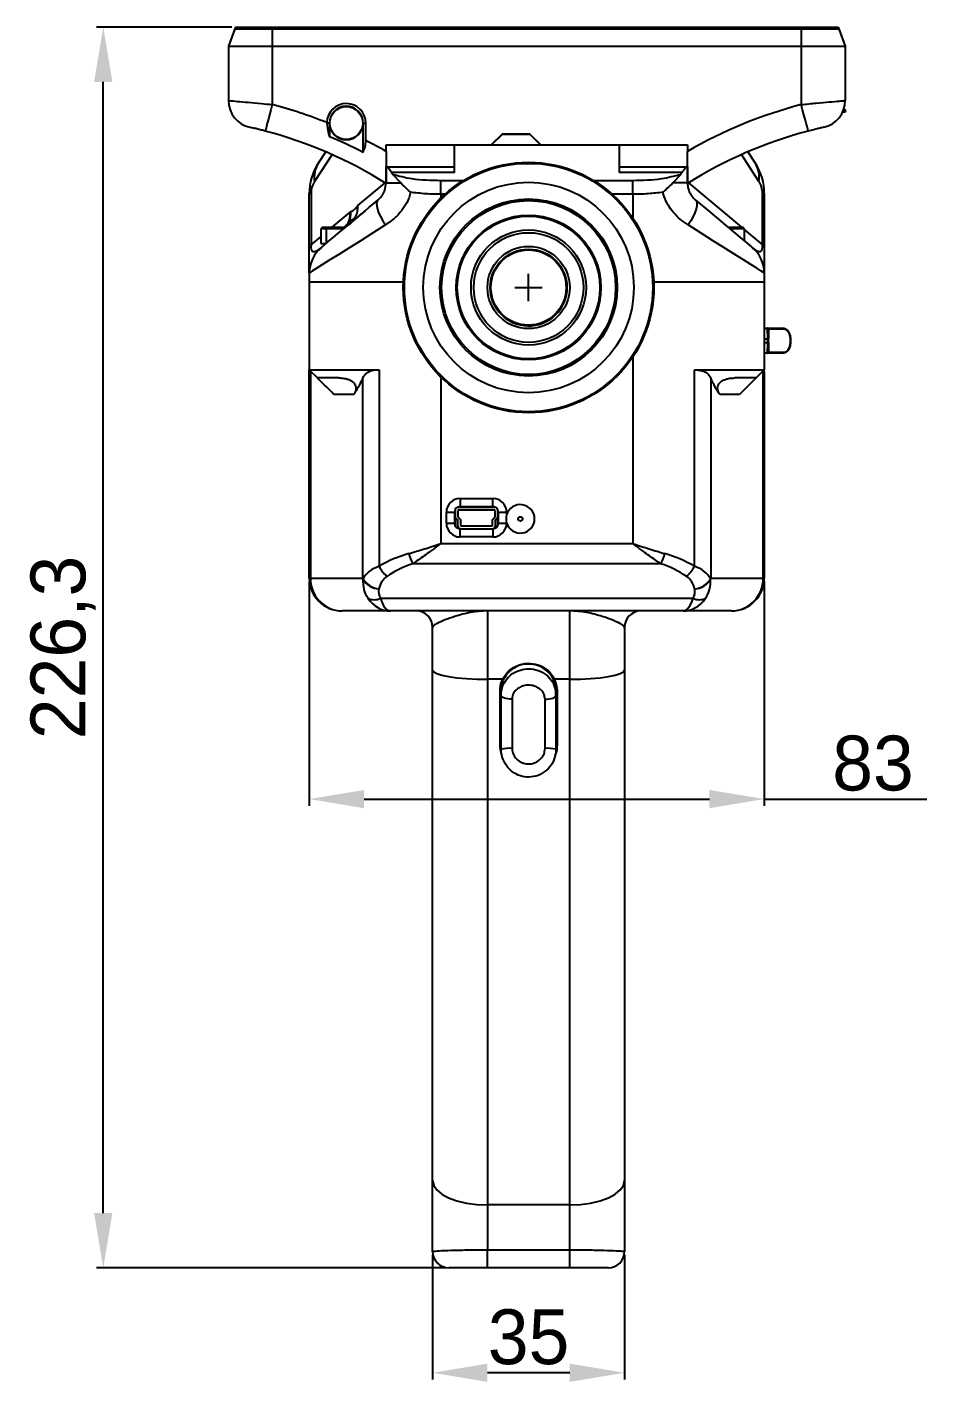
# Model space of a CAD drawing. Header units: millimetres. Extents: x -406 to 1097, y -706 to 717.
# Drawn here: x 932.5 to 1096.6, y 425 to 672.1 of the extents above; entities that cross this region are included whole.
import ezdxf

# ---------------------------------------------------------------- set-up
doc = ezdxf.new("R2010")
doc.units = ezdxf.units.MM
doc.header["$PDSIZE"] = -1
doc.dimstyles.new('ISO-25', dxfattribs={"dimtxt": 10, "dimasz": 10, "dimexe": 1.25, "dimexo": 0.625, "dimgap": 1.5, "dimtad": 1, "dimdec": 1, "dimtxsty": 'Standard', "dimcen": 2.5, "dimclrd": 1, "dimclre": 1, "dimclrt": 1, "dimadec": 0, "dimazin": 0, "dimtfac": 1, "dimtdec": 1, "dimtmove": 0, "dimatfit": 3, "dimfxl": 0, "dimarcsym": 0})

# ---------------------------------------------------------------- blocks, each defined once
blk = doc.blocks.new('*D5')
at = {"color": 1, "lineweight": -2, "transparency": 16777216}
for p, q in [((1006.44, 448.12), (1006.44, 425.37)), ((1041.44, 448.12), (1041.44, 425.37)), ((1031.44, 426.62), (1016.44, 426.62))]:
    blk.add_line(p, q, dxfattribs=at)
at = {"color": 1, "transparency": 16777216}
for points in [[(1016.44, 428.29), (1016.44, 424.96), (1006.44, 426.62)], [(1031.44, 428.29), (1031.44, 424.96), (1041.44, 426.62)]]:
    blk.add_solid(points, dxfattribs=at)
at = {"layer": 'Defpoints', "color": 0, "transparency": 16777216}
for p in [(1006.44, 448.75), (1041.44, 448.75), (1006.44, 426.62)]:
    blk.add_point(p, dxfattribs=at)
at = {"color": 1, "transparency": 16777216, "insert": (1023.94, 433.12), "char_height": 10, "attachment_point": 5}
blk.add_mtext('35', dxfattribs=at)
blk = doc.blocks.new('*D6')
at = {"color": 1, "lineweight": -2, "transparency": 16777216}
for p, q in [((983.94, 570.96), (983.94, 530.02)), ((1066.94, 570.96), (1066.94, 530.02)), ((993.94, 531.27), (1056.94, 531.27)), ((1066.94, 531.27), (1096.6, 531.27))]:
    blk.add_line(p, q, dxfattribs=at)
at = {"color": 1, "transparency": 16777216}
for points in [[(993.94, 532.93), (993.94, 529.6), (983.94, 531.27)], [(1056.94, 532.93), (1056.94, 529.6), (1066.94, 531.27)]]:
    blk.add_solid(points, dxfattribs=at)
at = {"layer": 'Defpoints', "color": 0, "transparency": 16777216}
for p in [(983.94, 571.58), (1066.94, 571.58), (983.94, 531.27)]:
    blk.add_point(p, dxfattribs=at)
at = {"color": 1, "transparency": 16777216, "insert": (1086.77, 537.77), "char_height": 10, "attachment_point": 5}
blk.add_mtext('83', dxfattribs=at)
blk = doc.blocks.new('*D7')
at = {"color": 1, "lineweight": -2, "transparency": 16777216}
for p, q in [((969.83, 672.08), (945.11, 672.08)), ((946.36, 455.75), (946.36, 662.08)), ((1008.81, 445.75), (945.11, 445.75))]:
    blk.add_line(p, q, dxfattribs=at)
at = {"color": 1, "transparency": 16777216}
for points in [[(944.69, 662.08), (948.02, 662.08), (946.36, 672.08)], [(944.69, 455.75), (948.02, 455.75), (946.36, 445.75)]]:
    blk.add_solid(points, dxfattribs=at)
at = {"layer": 'Defpoints', "color": 0, "transparency": 16777216}
for p in [(946.36, 672.08), (970.46, 672.08), (1009.44, 445.75)]:
    blk.add_point(p, dxfattribs=at)
at = {"color": 1, "transparency": 16777216, "insert": (939.02, 558.92), "char_height": 10, "attachment_point": 5, "rotation": 90}
blk.add_mtext('226,3', dxfattribs=at)

msp = doc.modelspace()

# ---------------------------------------------------------------- linework, layer by layer
for p, q in [((970.46, 672.08), (969.19, 668.58)), ((970.35, 671.78), (969.19, 668.58)), ((970.35, 671.78), (977.19, 671.78)), ((970.46, 672.08), (977.19, 672.08)), ((977.19, 672.08), (977.19, 668.58)), ((977.19, 672.08), (1073.69, 672.08)), ((977.19, 671.78), (977.19, 668.58)), ((977.19, 671.78), (1073.69, 671.78)), ((1073.69, 672.08), (1073.69, 668.58)), ((1073.69, 672.08), (1080.41, 672.08)), ((1073.69, 671.78), (1073.69, 668.58)), ((1073.69, 671.78), (1080.52, 671.78)), ((1080.41, 672.08), (1081.69, 668.58)), ((1080.52, 671.78), (1081.69, 668.58)), ((969.19, 668.58), (977.19, 668.58)), ((969.19, 668.58), (969.19, 665.68)), ((977.19, 668.58), (977.19, 657.95)), ((977.19, 668.58), (1073.69, 668.58)), ((1073.69, 668.58), (1073.69, 657.95)), ((1073.69, 668.58), (1081.69, 668.58)), ((1081.69, 668.58), (1081.69, 665.68)), ((969.19, 665.68), (969.19, 658.68)), ((1081.69, 665.68), (1081.69, 658.68)), ((989.99, 657.55), (989.56, 657.42)), ((991.71, 657.45), (991.66, 657.42)), ((1081.67, 658.28), (1081.69, 658.28)), ((988.34, 656.45), (988.29, 656.47)), ((1081.69, 656.58), (1081.22, 656.58)), ((1081.42, 657.08), (1081.69, 657.08)), ((1081.69, 657.08), (1081.69, 656.58)), ((987.14, 654.66), (987.14, 654.58)), ((987.64, 654.58), (987.14, 654.58)), ((987.64, 654.58), (987.64, 652.09)), ((993.74, 649.23), (993.74, 654.58)), ((993.74, 654.58), (994.24, 654.58)), ((994.24, 651.42), (994.24, 654.58)), ((1019.14, 652.58), (1017.14, 650.58)), ((1017.19, 650.58), (1019.19, 652.58)), ((1024.14, 652.58), (1019.14, 652.58)), ((1019.19, 652.58), (1024.19, 652.58)), ((1026.14, 650.58), (1024.14, 652.58)), ((1024.19, 652.58), (1026.19, 650.58)), ((997.94, 650.58), (1010.44, 650.58)), ((997.94, 649.41), (997.94, 650.58)), ((1010.44, 650.58), (1017.19, 650.58)), ((1010.44, 650.58), (1017.14, 650.58)), ((1010.44, 645.56), (1010.44, 650.58)), ((1017.14, 650.58), (1026.14, 650.58)), ((1026.1, 650.61), (1026.15, 650.61)), ((1026.14, 650.58), (1040.44, 650.58)), ((1026.19, 650.58), (1040.44, 650.58)), ((1040.44, 650.58), (1052.94, 650.58)), ((1040.44, 650.58), (1040.44, 645.56)), ((1052.94, 650.58), (1052.94, 649.41)), ((988.09, 648.83), (984.91, 643.93)), ((985.55, 647.2), (986.93, 649.33)), ((1065.96, 643.93), (1062.78, 648.83)), ((1063.94, 649.33), (1065.32, 647.2)), ((997.94, 643.65), (997.94, 646.58)), ((997.94, 646.58), (998.04, 646.58)), ((998.04, 646.58), (1010.44, 646.58)), ((1010.44, 645.56), (998.95, 645.56)), ((1000.61, 643.65), (999.19, 645.22)), ((1040.44, 646.58), (1052.84, 646.58)), ((1051.92, 645.56), (1040.44, 645.56)), ((1051.69, 645.22), (1050.26, 643.65)), ((1051.69, 645.22), (1051.92, 645.56)), ((1052.84, 646.58), (1052.94, 646.58)), ((1052.94, 646.58), (1052.94, 643.65)), ((992.8, 639.52), (997.77, 643.69)), ((997.94, 643.65), (1000.61, 643.65)), ((1007.94, 641.58), (1007.94, 644.13)), ((1007.94, 644.13), (1012.1, 644.13)), ((1035.77, 644.13), (1042.94, 644.13)), ((1042.94, 641.58), (1042.94, 644.13)), ((1052.94, 643.65), (1050.26, 643.65)), ((1053.11, 643.69), (1062.77, 635.58)), ((984.26, 641.75), (983.94, 641.75)), ((983.94, 632.36), (983.94, 641.75)), ((984.26, 641.75), (984.26, 632.36)), ((1007.94, 641.58), (1007.94, 640.9)), ((1008.67, 641.58), (1007.94, 641.58)), ((1042.94, 641.58), (1039.2, 641.58)), ((1042.94, 641.58), (1042.94, 637.28)), ((1066.61, 632.36), (1066.61, 641.75)), ((1066.61, 641.75), (1066.94, 641.75)), ((1066.94, 641.75), (1066.94, 632.36)), ((988.11, 635.58), (991.37, 638.32)), ((991.37, 638.32), (991.54, 638.44)), ((986.34, 635.58), (986.04, 635.28)), ((986.04, 635.28), (986.04, 632.58)), ((987.04, 635.28), (986.04, 635.28)), ((986.34, 635.58), (987.34, 635.58)), ((987.34, 635.58), (987.04, 635.28)), ((987.04, 635.28), (987.04, 632.64)), ((990.19, 635.28), (987.04, 635.28)), ((987.34, 635.58), (990.59, 635.58)), ((990.33, 635.58), (991.01, 636.33)), ((991.01, 636.33), (991.16, 636.49)), ((1060.32, 635.58), (1063.04, 635.58)), ((1063.34, 635.28), (1060.68, 635.28)), ((1063.34, 635.28), (1063.04, 635.58)), ((1063.34, 633.06), (1063.34, 635.28)), ((984.26, 632.36), (986.04, 633.84)), ((1063.34, 635.1), (1066.61, 632.36)), ((984.26, 632.36), (983.94, 632.36)), ((983.94, 627.24), (983.94, 632.36)), ((986.04, 632.58), (986.97, 632.58)), ((1023.02, 631.52), (1023.02, 631.52)), ((1066.61, 632.36), (1066.94, 632.36)), ((1066.94, 632.36), (1066.94, 627.24)), ((983.94, 627.24), (983.94, 625.58)), ((1001.11, 625.58), (983.94, 625.58)), ((983.94, 625.58), (983.94, 609.58)), ((1066.94, 625.58), (1046.76, 625.58)), ((1066.94, 627.24), (1066.94, 625.58)), ((1066.94, 625.58), (1066.94, 609.58)), ((1024.85, 617.64), (1024.85, 617.64)), ((1066.94, 617.18), (1067.54, 617.18)), ((1067.54, 617.18), (1070.37, 617.18)), ((1070.53, 616.98), (1067.74, 616.98)), ((1067.58, 615.18), (1066.94, 615.18)), ((1066.94, 614.58), (1067.58, 614.58)), ((1067.58, 614.58), (1067.58, 615.18)), ((1067.73, 615.18), (1067.58, 615.18)), ((1067.73, 614.58), (1067.58, 614.58)), ((1067.72, 614.44), (1067.72, 614.58)), ((1067.73, 614.58), (1067.73, 615.18)), ((1071.71, 614.58), (1071.71, 615.18)), ((1071.76, 615.18), (1071.71, 615.18)), ((1071.76, 614.58), (1071.71, 614.58)), ((1071.76, 614.58), (1071.76, 615.18)), ((1042.94, 611.89), (1042.94, 577.89)), ((1067.54, 612.58), (1066.94, 612.58)), ((1070.37, 612.58), (1067.54, 612.58)), ((1067.74, 612.78), (1070.53, 612.78)), ((983.94, 609.58), (996.69, 609.58)), ((983.94, 609.58), (985.44, 608.08)), ((983.94, 571.58), (983.94, 609.58)), ((984.14, 609.38), (984.14, 571.58)), ((989.3, 608.08), (985.44, 608.08)), ((993.7, 571.58), (993.7, 608.1)), ((996.69, 609.58), (996.69, 573.72)), ((1007.94, 608.27), (1007.94, 577.89)), ((1054.18, 609.58), (1066.94, 609.58)), ((1054.18, 573.72), (1054.18, 609.58)), ((1057.17, 608.1), (1057.17, 571.58)), ((1065.44, 608.08), (1061.57, 608.08)), ((1065.44, 608.08), (1066.94, 609.58)), ((1066.73, 571.58), (1066.73, 609.38)), ((1066.77, 609.42), (1066.92, 609.28)), ((1066.92, 609.28), (1066.94, 609.28)), ((1066.94, 609.28), (1066.94, 609.58)), ((1066.94, 609.28), (1066.94, 571.58)), ((992.06, 605.08), (988.44, 605.08)), ((1062.44, 605.08), (1058.81, 605.08)), ((1011.44, 586.08), (1011.44, 584.58)), ((1011.44, 586.08), (1017.44, 586.08)), ((1017.44, 584.58), (1017.44, 586.08)), ((1008.94, 581.58), (1008.94, 583.58)), ((1008.94, 583.58), (1010.44, 583.58)), ((1010.44, 583.58), (1010.44, 581.58)), ((1010.52, 583.98), (1010.54, 583.98)), ((1010.54, 583.98), (1010.54, 582.78)), ((1017.84, 584.48), (1011.04, 584.48)), ((1011.04, 583.88), (1011.04, 582.76)), ((1017.74, 583.98), (1011.14, 583.98)), ((1017.44, 584.58), (1011.44, 584.58)), ((1015.74, 584.58), (1015.74, 584.48)), ((1017.84, 582.76), (1017.84, 583.88)), ((1018.34, 582.78), (1018.34, 583.98)), ((1018.35, 583.98), (1018.34, 583.98)), ((1018.44, 581.58), (1018.44, 583.58)), ((1018.44, 583.58), (1019.94, 583.58)), ((1019.94, 583.58), (1019.94, 583.1)), ((1008.94, 581.58), (1010.44, 581.58)), ((1010.44, 582.38), (1010.54, 582.38)), ((1010.54, 582.78), (1010.54, 581.15)), ((1011.04, 581.08), (1011.04, 582.28)), ((1011.07, 582.69), (1011.51, 582.25)), ((1011.54, 582.18), (1011.54, 581.18)), ((1011.64, 581.08), (1017.24, 581.08)), ((1017.34, 581.18), (1017.34, 582.18)), ((1017.37, 582.25), (1017.81, 582.69)), ((1017.84, 582.28), (1017.84, 581.08)), ((1018.34, 581.15), (1018.34, 582.78)), ((1018.44, 582.38), (1018.34, 582.38)), ((1018.44, 581.58), (1019.94, 581.58)), ((1019.94, 581.67), (1019.94, 581.58)), ((1011.44, 579.08), (1011.44, 580.58)), ((1011.44, 580.58), (1011.54, 580.58)), ((1017.44, 579.08), (1011.44, 579.08)), ((1011.54, 580.58), (1017.34, 580.58)), ((1017.34, 580.58), (1017.44, 580.58)), ((1017.44, 580.58), (1017.44, 579.08)), ((1007.94, 577.89), (1042.94, 577.89)), ((1048.06, 574.19), (1002.81, 574.19)), ((984.14, 571.58), (983.94, 571.58)), ((984.14, 571.58), (993.7, 571.58)), ((1057.17, 571.58), (1066.73, 571.58)), ((1066.94, 571.58), (1066.73, 571.58)), ((996.93, 567.89), (1053.94, 567.89)), ((998.74, 565.58), (989.94, 565.58)), ((1016.44, 565.58), (998.74, 565.58)), ((1031.44, 565.58), (1016.44, 565.58)), ((1016.44, 565.58), (1016.44, 553.11)), ((1052.13, 565.58), (1031.44, 565.58)), ((1031.44, 553.11), (1031.44, 565.58)), ((1060.94, 565.58), (1052.13, 565.58)), ((1006.44, 554.8), (1006.44, 562.58)), ((1041.44, 562.58), (1041.44, 554.8)), ((1006.44, 461.67), (1006.44, 554.8)), ((1023.94, 556.02), (1023.94, 555.89)), ((1041.44, 554.8), (1041.44, 461.67)), ((1019.21, 553.11), (1016.44, 553.11)), ((1016.44, 553.11), (1016.44, 457.24)), ((1031.44, 553.11), (1028.66, 553.11)), ((1031.44, 457.24), (1031.44, 553.11)), ((1018.74, 541.15), (1018.74, 550.98)), ((1018.94, 550.24), (1018.94, 551.02)), ((1018.94, 540.36), (1018.94, 550.24)), ((1020.94, 549.48), (1020.94, 540.5)), ((1026.94, 540.5), (1026.94, 549.48)), ((1028.94, 550.24), (1028.94, 551.02)), ((1028.94, 550.24), (1028.94, 540.36)), ((1029.14, 550.98), (1029.14, 541.15)), ((1006.44, 448.75), (1006.44, 461.67)), ((1041.44, 461.67), (1041.44, 448.75)), ((1031.44, 457.24), (1016.44, 457.24)), ((1016.44, 457.24), (1016.44, 449.06)), ((1031.44, 449.06), (1031.44, 457.24)), ((1016.44, 449.06), (1031.44, 449.06)), ((1016.44, 445.75), (1016.44, 449.06)), ((1031.44, 445.75), (1031.44, 449.06)), ((1031.44, 445.75), (1016.44, 445.75))]:
    msp.add_line(p, q)
at = {"color": 1}
for p, q in [((1023.94, 622.08), (1023.94, 627.08)), ((1021.44, 624.58), (1026.44, 624.58))]:
    msp.add_line(p, q, dxfattribs=at)
at = {"flags": 128}
for points in [[(977.19, 657.95), (976.94, 657.01), (976.7, 656.1), (976.48, 655.26), (976.28, 654.53), (976.13, 653.93), (976.01, 653.48), (975.94, 653.21), (975.91, 653.11)], [(1074.96, 653.11), (1074.94, 653.21), (1074.86, 653.48), (1074.75, 653.93), (1074.59, 654.53), (1074.39, 655.26), (1074.17, 656.1), (1073.93, 657.01), (1073.69, 657.95)], [(994.12, 638.58), (994.89, 639.23), (995.69, 639.9), (996.51, 640.58)], [(996.51, 640.58), (996.31, 640.31), (996.22, 639.93), (996.24, 639.45), (996.36, 638.87), (996.59, 638.22), (996.92, 637.51), (997.34, 636.76), (997.84, 635.99)], [(1054.36, 640.58), (1054.56, 640.31), (1054.65, 639.93), (1054.64, 639.45), (1054.51, 638.87), (1054.28, 638.22), (1053.95, 637.51), (1053.53, 636.76), (1053.03, 635.99)], [(1054.36, 640.58), (1056.36, 638.91), (1058.21, 637.36), (1059.87, 635.97), (1061.32, 634.75), (1062.54, 633.72), (1063.52, 632.9), (1064.22, 632.31), (1064.65, 631.95), (1064.79, 631.83)], [(994.12, 638.58), (993.78, 638.29), (993.24, 637.84), (992.73, 637.41), (992.26, 637.02), (991.84, 636.67), (991.49, 636.37), (991.22, 636.14), (991.03, 635.99), (990.94, 635.92), (990.94, 635.91)], [(997.84, 635.99), (995.44, 634.47), (993.19, 633.06), (991.14, 631.77), (989.3, 630.61), (987.71, 629.61), (986.37, 628.77), (985.32, 628.11), (984.55, 627.63), (984.09, 627.33), (983.94, 627.24)], [(986.08, 631.83), (986.22, 631.95), (986.64, 632.31), (987.34, 632.89), (988.3, 633.7), (989.51, 634.71), (990.95, 635.92)], [(1066.94, 627.24), (1066.78, 627.33), (1066.32, 627.63), (1065.55, 628.11), (1064.5, 628.77), (1063.16, 629.61), (1061.57, 630.61), (1059.73, 631.77), (1057.68, 633.06), (1055.44, 634.47), (1053.03, 635.99)], [(988.44, 605.08), (987.97, 605.55), (987.51, 606.01), (987.07, 606.44), (986.67, 606.85), (986.31, 607.2), (986.01, 607.51), (985.76, 607.76), (985.58, 607.94), (985.47, 608.05), (985.44, 608.08)], [(1065.44, 608.08), (1065.4, 608.05), (1065.29, 607.94), (1065.11, 607.76), (1064.86, 607.51), (1064.56, 607.2), (1064.2, 606.85), (1063.8, 606.44), (1063.36, 606.01), (1062.91, 605.55), (1062.44, 605.08)], [(1006.44, 554.8), (1006.63, 554.47), (1007.2, 554.16), (1008.12, 553.86), (1009.36, 553.61), (1010.88, 553.4), (1012.61, 553.24), (1014.48, 553.15), (1016.44, 553.11)], [(1031.44, 553.11), (1033.39, 553.15), (1035.26, 553.24), (1036.99, 553.4), (1038.51, 553.61), (1039.75, 553.86), (1040.67, 554.16), (1041.24, 554.47), (1041.44, 554.8)], [(1020.94, 549.48), (1020.55, 549.5), (1020.17, 549.54), (1019.82, 549.61), (1019.52, 549.7), (1019.27, 549.82), (1019.09, 549.95), (1018.97, 550.09), (1018.94, 550.24)], [(1026.94, 549.48), (1027.33, 549.5), (1027.7, 549.54), (1028.05, 549.61), (1028.35, 549.7), (1028.6, 549.82), (1028.78, 549.95), (1028.9, 550.09), (1028.94, 550.24)], [(1006.44, 461.67), (1006.63, 460.81), (1007.2, 459.97), (1008.12, 459.21), (1009.36, 458.54), (1010.88, 457.99), (1012.61, 457.58), (1014.48, 457.33), (1016.44, 457.24)], [(1031.44, 457.24), (1033.39, 457.33), (1035.26, 457.58), (1036.99, 457.99), (1038.51, 458.54), (1039.75, 459.21), (1040.67, 459.97), (1041.24, 460.81), (1041.44, 461.67)]]:
    msp.add_lwpolyline(points, dxfattribs=at)
for centre, radius in [((990.69, 654.58), 3), ((1023.94, 624.58), 22.85), ((1023.94, 624.58), 22.65), ((1023.94, 624.58), 19.2), ((1023.94, 624.58), 16.16), ((1023.94, 624.58), 15.86), ((1023.94, 624.58), 13.2), ((1023.94, 624.58), 13), ((1023.94, 624.58), 10.5), ((1023.94, 624.58), 10), ((1023.94, 624.58), 7.5), ((1023.94, 624.58), 7), ((1023.94, 624.58), 6.86), ((1022.44, 582.38), 0.4)]:
    msp.add_circle(centre, radius)
for centre, radius, start, end in [((974.19, 658.68), 5, 180, 257.3057), ((955.51, 575.76), 85, 68.1542, 75.2239), ((990.69, 654.58), 3.55, 0, 178.804), ((990.69, 654.58), 3.05, 0, 180), ((1095.36, 575.76), 85, 104.7761, 119.9444), ((1076.69, 658.68), 5, 282.6943, 0), ((955.51, 575.76), 80, 57.9704, 75.2239), ((990.69, 654.58), 3.05, 180, 0), ((1095.36, 575.76), 80, 104.7761, 122.0296), ((955.51, 575.76), 82.82, 62.5107, 67.1742), ((955.51, 575.76), 85, 60.0556, 62.8945), ((993.94, 641.75), 10, 147, 180), ((989.43, 644.74), 4.59, 147.6545, 190.1467), ((1061.44, 644.74), 4.59, 349.8532, 32.3456), ((1056.94, 641.75), 10, 0, 33), ((988.26, 641.75), 4, 147, 180), ((1062.61, 641.75), 4, 0, 33), ((987.69, 637.97), 3.7, 333.762, 5.4645), ((987.65, 638.19), 3.9, 334.1278, 3.7506), ((989.13, 639.17), 3.69, 332.1609, 5.502), ((992.26, 635.92), 1.32, 161.875, 180.4088), ((992.68, 636.03), 1.59, 163.1861, 178.0411), ((994.58, 635.94), 2.66, 145.46, 158.0746), ((989.94, 627.24), 6, 130, 180), ((1060.94, 627.24), 6, 0, 50), ((1023.94, 624.58), 7, 180.9534, 268.9002), ((1023.94, 624.58), 7, 268.9002, 0), ((1067.54, 616.98), 0.2, 359.9216, 89.9233), ((1070.35, 617), 0.183, 354.3037, 82.8508), ((1067.54, 612.78), 0.2, 270.0768, 0.0782), ((1070.35, 612.76), 0.183, 277.1493, 5.6961), ((1011.44, 583.58), 2.5, 90, 180), ((1017.44, 583.58), 2.5, 0, 90), ((1011.44, 583.58), 1, 153.9583, 180), ((1011.04, 583.98), 0.5, 90, 180), ((1011.44, 583.58), 1, 90, 116.0417), ((1011.14, 583.88), 0.1, 90, 180), ((1017.44, 583.58), 1, 63.9583, 90), ((1017.74, 583.88), 0.1, 0, 90), ((1017.84, 583.98), 0.5, 0, 90), ((1017.44, 583.58), 1, 0, 26.0417), ((1022.44, 582.38), 2.6, 0, 164.0576), ((1022.44, 582.38), 2.6, 195.9424, 164.0576), ((1011.44, 581.58), 2.5, 180, 270), ((1011.44, 581.58), 1, 180, 270), ((1011.04, 582.78), 0.5, 180, 270), ((1011.14, 582.76), 0.1, 180, 225), ((1011.54, 581.08), 0.5, 180, 270), ((1011.44, 582.18), 0.1, 0, 45), ((1011.64, 581.18), 0.1, 180, 270), ((1017.24, 581.18), 0.1, 270, 0), ((1017.44, 582.18), 0.1, 135, 180), ((1017.34, 581.08), 0.5, 270, 0), ((1017.44, 581.58), 2.5, 270, 0), ((1017.44, 581.58), 1, 270, 0), ((1017.74, 582.76), 0.1, 315, 0), ((1017.84, 582.78), 0.5, 270, 0), ((1022.44, 582.38), 2.6, 164.0576, 195.9424), ((1022.44, 582.38), 2.6, 195.9424, 0), ((1012.75, 579.21), 11.14, 196.5209, 206.7561), ((1038.12, 579.21), 11.14, 333.2438, 343.4793), ((1002.89, 576.99), 7.01, 207.757, 226.8082), ((1047.98, 576.99), 7.01, 313.1919, 332.2429), ((989.94, 571.58), 6, 180, 270), ((990.04, 571.48), 5.9, 179.0243, 268.9898), ((995.43, 570.97), 1.73, 163.4881, 167.4905), ((996.7, 573.02), 3.4, 209.4532, 268.8346), ((996.9, 573.18), 3.57, 208.7051, 265.6826), ((1053.97, 573.18), 3.57, 274.3174, 331.2949), ((1054.17, 573.02), 3.4, 271.1654, 330.5467), ((1055.44, 570.97), 1.73, 12.511, 16.5104), ((1060.83, 571.48), 5.9, 271.0102, 0.9758), ((1060.94, 571.58), 6, 270, 0), ((995.79, 570.24), 2.61, 244.0882, 295.9118), ((1055.09, 570.24), 2.61, 244.0881, 295.9119), ((1003.44, 562.58), 3, 0, 90), ((1044.44, 562.58), 3, 90, 180), ((1019.37, 553.34), 0.277, 235.1976, 274.95), ((1028.51, 553.34), 0.277, 265.05, 304.8024), ((1029.09, 551.29), 0.316, 241.3213, 278.8329), ((1018.78, 541.43), 0.281, 260.1713, 302.7821), ((1020.44, 533.47), 7.06, 85.9584, 102.2931), ((1027.43, 533.47), 7.06, 77.7069, 94.0416), ((1029.09, 541.43), 0.281, 237.2179, 279.8287), ((1009.44, 448.75), 3, 180, 270), ((1038.44, 448.75), 3, 270, 0)]:
    msp.add_arc(centre, radius, start, end)
for centre, major_axis, ratio, start_param, end_param in [((989.94, 640.29), (5.41, 9.1), 0.195305, 2.733841, 3.651391), ((1060.94, 640.29), (-5.41, 9.1), 0.195305, 2.631794, 3.549344), ((1007.94, 549.98), (0, 26.88), 0.892898, 0.246732, 0.487833), ((1042.94, 549.98), (0, 26.88), 0.892898, 5.795352, 6.036454), ((999.5, 570.33), (6, 0), 0.639971, 2.05863, 2.840772), ((1007.94, 548.13), (0, 26.88), 0.781286, 0.246732, 0.487833), ((1042.94, 548.13), (0, 26.88), 0.781286, 5.795352, 6.036454), ((1051.37, 570.33), (6, 0), 0.639971, 0.300821, 1.082963), ((999.76, 571.58), (4.6, 4.34), 0.900689, 2.37195, 2.996154), ((999.5, 571.58), (5.98, -1), 0.472705, 3.482496, 3.521518), ((999.5, 571.58), (-4.02, 4.87), 0.872794, 0.946995, 0.986016), ((999.5, 568.48), (0, 3.84), 0.781286, 0.487833, 1.269976), ((1051.37, 568.48), (0, 3.84), 0.781286, 5.01321, 5.795352), ((1051.11, 571.58), (4.6, -4.34), 0.900689, 0.145439, 0.769642), ((1051.37, 571.58), (5.98, 1), 0.472705, 5.90326, 5.942282), ((1051.37, 571.58), (4.02, 4.87), 0.872794, 5.29717, 5.336191), ((999.76, 569.73), (2.7, 2.05), 0.811987, 2.427437, 3.05164), ((1051.11, 569.73), (2.7, -2.05), 0.811987, 0.089952, 0.714156), ((998.74, 571.58), (0, 6), 0.866626, 2.234021, 3.141593), ((998.74, 571.58), (0, 6), 0.383663, 2.234021, 3.141593), ((1052.13, 571.58), (0, 6), 0.383663, 3.141593, 4.049164), ((1052.13, 571.58), (0, 6), 0.866626, 3.141593, 4.049164)]:
    msp.add_ellipse(centre, major_axis=major_axis, ratio=ratio, start_param=start_param, end_param=end_param)
for points, knots in [([(969.19, 658.68), (969.27, 658.68), (969.44, 658.66), (970.76, 658.55), (972.71, 658.37), (974.97, 658.17), (976.52, 658.01), (977.19, 657.95)], [0, 0, 0, 0, 0.210022, 0.419028, 0.628425, 0.840913, 1, 1, 1, 1]), ([(1073.69, 657.95), (1074.61, 658.04), (1076.45, 658.22), (1078.9, 658.44), (1080.7, 658.6), (1081.57, 658.67), (1081.66, 658.68), (1081.69, 658.68)], [0, 0, 0, 0, 0.2199875, 0.4418287, 0.6613761, 0.8762521, 1, 1, 1, 1]), ([(975.91, 653.11), (975.68, 653.18), (975.13, 653.32), (974.33, 653.52), (973.64, 653.68), (973.18, 653.78), (973.12, 653.8), (973.09, 653.8)], [0, 0, 0, 0, 0.156726, 0.366723, 0.575637, 0.786512, 1, 1, 1, 1]), ([(987.14, 654.58), (987.2, 653.96), (987.28, 653.09), (987.56, 652.32), (987.64, 652.09)], [0, 0, 0, 0, 0.71586, 1, 1, 1, 1]), ([(1077.78, 653.8), (1077.77, 653.8), (1077.75, 653.8), (1077.44, 653.73), (1076.8, 653.58), (1075.94, 653.37), (1075.29, 653.2), (1074.96, 653.11)], [0, 0, 0, 0, 0.125878, 0.343493, 0.563457, 0.783242, 1, 1, 1, 1]), ([(993.74, 649.23), (993.89, 649.58), (994.19, 650.26), (994.22, 651.05), (994.24, 651.42)], [0, 0, 0, 0, 0.524096, 1, 1, 1, 1]), ([(997.94, 649.41), (997.94, 648.56), (997.94, 646.96), (997.94, 645.11), (997.94, 643.98), (997.94, 643.6), (997.94, 643.59), (997.94, 643.58)], [0, 0, 0, 0, 0.30092, 0.562667, 0.758132, 0.954445, 1, 1, 1, 1]), ([(1052.94, 643.58), (1052.94, 643.63), (1052.94, 643.74), (1052.94, 644.54), (1052.94, 645.74), (1052.94, 647.41), (1052.94, 648.71), (1052.94, 649.41)], [0, 0, 0, 0, 0.176515, 0.352604, 0.53949, 0.753597, 1, 1, 1, 1]), ([(998.95, 645.56), (998.79, 645.81), (998.47, 646.29), (998.16, 646.56), (998.06, 646.58), (998.04, 646.58)], [0, 0, 0, 0, 0.431855, 0.86537, 1, 1, 1, 1]), ([(998.95, 645.56), (999.02, 645.45), (999.1, 645.33), (999.18, 645.22), (999.19, 645.22)], [0, 0, 0, 0, 0.9511, 1, 1, 1, 1]), ([(999.19, 645.22), (1000.32, 644.93), (1003.13, 644.22), (1006.14, 644.16), (1007.94, 644.13)], [0, 0, 0, 0, 0.405801, 1, 1, 1, 1]), ([(1042.94, 644.13), (1044.73, 644.16), (1047.74, 644.22), (1050.55, 644.93), (1051.69, 645.22)], [0, 0, 0, 0, 0.594199, 1, 1, 1, 1]), ([(1052.84, 646.58), (1052.76, 646.55), (1052.6, 646.48), (1052.24, 646.07), (1052.01, 645.71), (1051.92, 645.56)], [0, 0, 0, 0, 0.374622, 0.74774, 1, 1, 1, 1]), ([(996.51, 640.58), (996.72, 640.78), (997.15, 641.19), (997.55, 641.88), (997.85, 642.69), (997.9, 643.21), (997.94, 643.65)], [0, 0, 0, 0, 0.2911, 0.591631, 0.654415, 1, 1, 1, 1]), ([(1002.41, 641.96), (1002.41, 641.96), (1002.36, 642.01), (1001.72, 642.58), (1001.15, 643.13), (1000.61, 643.65)], [0, 0, 0, 0, 0.006851, 0.077869, 1, 1, 1, 1]), ([(1050.26, 643.65), (1049.73, 643.13), (1049.15, 642.58), (1048.51, 642.01), (1048.46, 641.96), (1048.46, 641.96)], [0, 0, 0, 0, 0.922131, 0.993149, 1, 1, 1, 1]), ([(1052.94, 643.65), (1052.96, 643.31), (1053.02, 642.54), (1053.51, 641.48), (1054.04, 640.87), (1054.32, 640.62), (1054.36, 640.58)], [0, 0, 0, 0, 0.2665847, 0.6124892, 0.9335255, 1, 1, 1, 1]), ([(1002.41, 641.96), (1002.33, 641.64), (1002.19, 641.13), (1001.76, 640.09), (1001.06, 638.9), (999.72, 637.32), (998.55, 636.49), (997.84, 635.99)], [0, 0, 0, 0, 0.125345, 0.202428, 0.426598, 0.651103, 1, 1, 1, 1]), ([(1007.94, 641.58), (1007.01, 641.6), (1005.14, 641.62), (1003.33, 641.85), (1002.41, 641.96)], [0, 0, 0, 0, 0.495436, 1, 1, 1, 1]), ([(1048.46, 641.96), (1047.56, 641.85), (1045.75, 641.62), (1043.88, 641.6), (1042.94, 641.58)], [0, 0, 0, 0, 0.495312, 1, 1, 1, 1]), ([(1053.03, 635.99), (1052.56, 636.31), (1051.6, 636.96), (1050.36, 638.2), (1049.35, 639.6), (1048.75, 640.87), (1048.53, 641.69), (1048.46, 641.96)], [0, 0, 0, 0, 0.231018, 0.468452, 0.677808, 0.895035, 1, 1, 1, 1]), ([(990.95, 635.92), (991.01, 635.96), (991.13, 636.04), (991.63, 636.42), (992.42, 637.08), (993.29, 637.87), (993.91, 638.4), (994.12, 638.58)], [0, 0, 0, 0, 0.166941, 0.333711, 0.548717, 0.842759, 1, 1, 1, 1]), ([(991.54, 638.44), (991.65, 638.48), (991.98, 638.57), (992.4, 639.02), (992.7, 639.4), (992.8, 639.52)], [0, 0, 0, 0, 0.246409, 0.7505, 1, 1, 1, 1]), ([(991.16, 636.49), (991.4, 636.66), (991.88, 637.02), (992.18, 637.22), (992.34, 637.39), (992.39, 637.45)], [0, 0, 0, 0, 0.380017, 0.773094, 1, 1, 1, 1]), ([(1067.58, 615.18), (1067.58, 615.4), (1067.57, 615.84), (1067.55, 616.43), (1067.53, 616.88), (1067.52, 617.14), (1067.53, 617.17), (1067.54, 617.18)], [0, 0, 0, 0, 0.206236, 0.412257, 0.618688, 0.828226, 1, 1, 1, 1]), ([(1067.71, 616.83), (1067.7, 616.79), (1067.7, 616.67), (1067.71, 616.3), (1067.72, 615.78), (1067.72, 615.38), (1067.73, 615.18)], [0, 0, 0, 0, 0.172295, 0.447857, 0.72351, 1, 1, 1, 1]), ([(1067.74, 616.98), (1067.73, 616.98), (1067.71, 616.97), (1067.71, 616.86), (1067.71, 616.83)], [0, 0, 0, 0, 0.681645, 1, 1, 1, 1]), ([(1070.37, 617.18), (1070.52, 617.16), (1070.81, 617.12), (1071.21, 616.77), (1071.52, 616.26), (1071.69, 615.7), (1071.71, 615.33), (1071.71, 615.18)], [0, 0, 0, 0, 0.21672, 0.434044, 0.647979, 0.860539, 1, 1, 1, 1]), ([(1071.71, 615.18), (1071.7, 615.31), (1071.69, 615.65), (1071.54, 616.15), (1071.26, 616.61), (1070.91, 616.92), (1070.66, 616.96), (1070.53, 616.98)], [0, 0, 0, 0, 0.140266, 0.353674, 0.567646, 0.784228, 1, 1, 1, 1]), ([(1067.54, 612.58), (1067.53, 612.6), (1067.52, 612.65), (1067.54, 613.02), (1067.56, 613.55), (1067.58, 614.11), (1067.58, 614.46), (1067.58, 614.58)], [0, 0, 0, 0, 0.226455, 0.454562, 0.671569, 0.880857, 1, 1, 1, 1]), ([(1067.73, 614.58), (1067.73, 614.47), (1067.72, 614.15), (1067.71, 613.66), (1067.7, 613.19), (1067.7, 613.02), (1067.71, 612.95)], [0, 0, 0, 0, 0.163599, 0.450638, 0.747511, 1, 1, 1, 1]), ([(1067.71, 612.95), (1067.71, 612.93), (1067.71, 612.79), (1067.72, 612.79), (1067.74, 612.78)], [0, 0, 0, 0, 0.1602216, 1, 1, 1, 1]), ([(1071.71, 614.58), (1071.7, 614.36), (1071.67, 613.91), (1071.43, 613.31), (1071.08, 612.86), (1070.71, 612.62), (1070.47, 612.59), (1070.37, 612.58)], [0, 0, 0, 0, 0.2127871, 0.4255501, 0.6379938, 0.8502612, 1, 1, 1, 1]), ([(1070.53, 612.78), (1070.62, 612.79), (1070.83, 612.81), (1071.15, 613.03), (1071.45, 613.44), (1071.66, 613.98), (1071.69, 614.38), (1071.71, 614.58)], [0, 0, 0, 0, 0.149103, 0.360494, 0.572686, 0.786035, 1, 1, 1, 1]), ([(989.3, 608.08), (989.62, 608.08), (990.09, 608.07), (990.85, 607.91), (991.35, 607.72), (991.76, 607.47), (992.03, 607.24), (992.25, 606.95), (992.44, 606.54), (992.5, 605.79), (992.24, 605.38), (992.06, 605.08)], [0, 0, 0, 0, 0.206451, 0.296648, 0.387805, 0.432535, 0.477516, 0.518884, 0.583828, 0.699369, 1, 1, 1, 1]), ([(993.7, 608.1), (993.7, 608.1), (993.44, 607.5), (992.91, 606.36), (992.34, 605.51), (992.06, 605.08)], [0, 0, 0, 0, 0.005792, 0.500895, 1, 1, 1, 1]), ([(993.7, 608.1), (993.91, 608.42), (994.31, 609.05), (995.46, 609.52), (996.36, 609.57), (996.69, 609.58)], [0, 0, 0, 0, 0.389146, 0.780649, 1, 1, 1, 1]), ([(1054.18, 609.58), (1054.67, 609.54), (1055.63, 609.47), (1056.66, 608.93), (1057, 608.38), (1057.17, 608.1)], [0, 0, 0, 0, 0.330451, 0.659994, 1, 1, 1, 1]), ([(1058.81, 605.08), (1058.53, 605.51), (1057.97, 606.36), (1057.44, 607.5), (1057.17, 608.1), (1057.17, 608.1)], [0, 0, 0, 0, 0.494572, 0.994208, 1, 1, 1, 1]), ([(1058.81, 605.08), (1058.65, 605.34), (1058.42, 605.72), (1058.41, 606.4), (1058.56, 606.83), (1058.75, 607.13), (1058.99, 607.38), (1059.3, 607.6), (1059.75, 607.82), (1060.61, 608.06), (1061.17, 608.07), (1061.57, 608.08)], [0, 0, 0, 0, 0.262747, 0.394365, 0.45583, 0.508103, 0.550142, 0.592198, 0.648688, 0.743509, 1, 1, 1, 1]), ([(1002.07, 576.04), (1003.01, 576.32), (1004.89, 576.87), (1006.84, 577.53), (1007.86, 577.86), (1007.93, 577.88), (1007.94, 577.89)], [0, 0, 0, 0, 0.480321, 0.967425, 0.995002, 1, 1, 1, 1]), ([(1007.94, 577.89), (1007.93, 577.88), (1007.89, 577.85), (1007.83, 577.8), (1007.73, 577.74), (1007.62, 577.65), (1007.43, 577.51), (1007.14, 577.28), (1006.66, 576.93), (1005.9, 576.35), (1004.57, 575.38), (1003.5, 574.66), (1002.81, 574.19)], [0, 0, 0, 0, 0.0045221, 0.0229153, 0.0362733, 0.057424, 0.0909348, 0.1441067, 0.2287991, 0.3650413, 0.5903548, 1, 1, 1, 1]), ([(1048.06, 574.19), (1047.37, 574.66), (1046.3, 575.38), (1044.98, 576.35), (1044.21, 576.93), (1043.74, 577.28), (1043.44, 577.51), (1043.25, 577.65), (1043.14, 577.74), (1043.05, 577.8), (1042.98, 577.85), (1042.94, 577.88), (1042.94, 577.89)], [0, 0, 0, 0, 0.4096451, 0.6349586, 0.7712007, 0.8558931, 0.909065, 0.9425758, 0.9637267, 0.9770845, 0.9954779, 1, 1, 1, 1]), ([(1042.94, 577.89), (1042.95, 577.88), (1043.01, 577.86), (1044.02, 577.53), (1045.97, 576.88), (1047.85, 576.32), (1048.8, 576.04)], [0, 0, 0, 0, 0.004998, 0.032575, 0.51304, 1, 1, 1, 1]), ([(1016.44, 565.58), (1016.43, 565.58), (1015.41, 565.58), (1013.35, 565.36), (1010.73, 564.68), (1008.63, 563.94), (1007.34, 563.37), (1006.58, 562.92), (1006.48, 562.69), (1006.44, 562.58)], [0, 0, 0, 0, 0.001001, 0.230808, 0.460755, 0.620438, 0.779801, 0.889989, 1, 1, 1, 1]), ([(1041.44, 562.58), (1041.39, 562.69), (1041.3, 562.91), (1040.53, 563.37), (1039.24, 563.94), (1037.15, 564.68), (1034.51, 565.38), (1032.47, 565.58), (1031.44, 565.58), (1031.44, 565.58)], [0, 0, 0, 0, 0.108784, 0.220204, 0.378655, 0.53924, 0.768426, 0.998999, 1, 1, 1, 1]), ([(1018.94, 550.24), (1018.94, 550.43), (1018.97, 551.16), (1019.2, 551.89), (1019.7, 552.85), (1020.35, 553.71), (1021.67, 554.6), (1023.21, 555.06), (1024.88, 555.04), (1026.51, 554.47), (1027.85, 553.38), (1028.76, 551.91), (1028.88, 550.8), (1028.94, 550.24)], [0, 0, 0, 0, 0.037566, 0.146456, 0.148335, 0.254121, 0.354658, 0.453694, 0.556719, 0.666085, 0.778262, 0.889003, 1, 1, 1, 1]), ([(1019.21, 553.11), (1019.5, 553.6), (1020.09, 554.58), (1021.53, 555.56), (1022.88, 555.98), (1023.7, 556.01), (1023.94, 556.02)], [0, 0, 0, 0, 0.291227, 0.583451, 0.881207, 1, 1, 1, 1]), ([(1023.94, 555.89), (1023.71, 555.89), (1022.92, 555.86), (1021.62, 555.45), (1020.23, 554.49), (1019.67, 553.54), (1019.39, 553.07)], [0, 0, 0, 0, 0.118262, 0.415067, 0.707435, 1, 1, 1, 1]), ([(1023.94, 556.02), (1024.51, 555.97), (1025.67, 555.86), (1027.21, 555.03), (1028.18, 554.04), (1028.56, 553.32), (1028.66, 553.11)], [0, 0, 0, 0, 0.292948, 0.584923, 0.879983, 1, 1, 1, 1]), ([(1028.48, 553.07), (1028.38, 553.27), (1028.02, 553.96), (1027.09, 554.93), (1025.61, 555.74), (1024.49, 555.84), (1023.94, 555.89)], [0, 0, 0, 0, 0.120701, 0.416629, 0.708255, 1, 1, 1, 1]), ([(1018.74, 550.98), (1018.79, 551.56), (1018.85, 552.3), (1019.14, 552.97), (1019.21, 553.11)], [0, 0, 0, 0, 0.784916, 1, 1, 1, 1]), ([(1019.39, 553.07), (1019.33, 552.93), (1019.05, 552.28), (1018.98, 551.57), (1018.94, 551.02)], [0, 0, 0, 0, 0.215095, 1, 1, 1, 1]), ([(1026.94, 549.48), (1026.9, 549.79), (1026.83, 550.39), (1026.27, 551.18), (1025.47, 551.75), (1024.5, 552.05), (1023.5, 552.06), (1022.58, 551.82), (1021.79, 551.35), (1021.2, 550.66), (1020.96, 549.99), (1020.94, 549.59), (1020.94, 549.48)], [0, 0, 0, 0, 0.106774, 0.215738, 0.328964, 0.441359, 0.54791, 0.649853, 0.751859, 0.856808, 0.964027, 1, 1, 1, 1]), ([(1028.94, 551.02), (1028.93, 551.17), (1028.92, 551.87), (1028.67, 552.54), (1028.48, 553.07)], [0, 0, 0, 0, 0.215095, 1, 1, 1, 1]), ([(1028.66, 553.11), (1028.86, 552.57), (1029.11, 551.87), (1029.13, 551.14), (1029.14, 550.98)], [0, 0, 0, 0, 0.7849, 1, 1, 1, 1]), ([(1018.97, 539.77), (1018.93, 539.85), (1018.74, 540.28), (1018.74, 540.76), (1018.74, 541.15)], [0, 0, 0, 0, 0.1931768, 1, 1, 1, 1]), ([(1028.94, 540.36), (1028.88, 539.77), (1028.76, 538.6), (1027.85, 537.05), (1026.51, 535.88), (1024.88, 535.27), (1023.21, 535.24), (1021.67, 535.74), (1020.35, 536.7), (1019.37, 538.08), (1018.97, 539.38), (1018.94, 540.16), (1018.94, 540.36)], [0, 0, 0, 0, 0.111, 0.221744, 0.333924, 0.443293, 0.546321, 0.645359, 0.745899, 0.851688, 0.962432, 1, 1, 1, 1]), ([(1020.94, 540.5), (1020.94, 540.4), (1020.96, 539.97), (1021.1, 539.55), (1021.39, 538.98), (1021.79, 538.46), (1022.58, 537.93), (1023.5, 537.66), (1024.5, 537.67), (1025.47, 538.01), (1026.27, 538.66), (1026.83, 539.52), (1026.9, 540.18), (1026.94, 540.5)], [0, 0, 0, 0, 0.035971, 0.138477, 0.143255, 0.248196, 0.350194, 0.45213, 0.558673, 0.67106, 0.784277, 0.893233, 1, 1, 1, 1]), ([(1029.14, 541.15), (1029.12, 540.56), (1029.11, 539.9), (1028.78, 539.35), (1028.75, 539.3)], [0, 0, 0, 0, 0.90404, 1, 1, 1, 1]), ([(1006.44, 448.75), (1006.55, 448.78), (1006.77, 448.83), (1008.5, 448.92), (1011.06, 449), (1013.87, 449.05), (1015.71, 449.06), (1016.44, 449.06)], [0, 0, 0, 0, 0.215484, 0.43096, 0.646446, 0.86142, 1, 1, 1, 1]), ([(1031.44, 449.06), (1032.56, 449.05), (1034.8, 449.04), (1037.78, 448.97), (1040.05, 448.89), (1041.26, 448.81), (1041.39, 448.77), (1041.44, 448.75)], [0, 0, 0, 0, 0.213742, 0.42733, 0.641382, 0.856338, 1, 1, 1, 1]), ([(1016.44, 445.75), (1015.93, 445.75), (1014.64, 445.75), (1012.67, 445.75), (1010.88, 445.75), (1009.67, 445.75), (1009.51, 445.75), (1009.44, 445.75)], [0, 0, 0, 0, 0.138441, 0.353289, 0.568805, 0.784403, 1, 1, 1, 1]), ([(1038.44, 445.75), (1038.4, 445.75), (1038.31, 445.75), (1037.46, 445.75), (1035.88, 445.75), (1033.79, 445.75), (1032.22, 445.75), (1031.44, 445.75)], [0, 0, 0, 0, 0.143729, 0.358816, 0.572942, 0.78646, 1, 1, 1, 1])]:
    msp.add_open_spline(points, degree=3, knots=knots)

# ---------------------------------------------------------------- dimensions: what is measured, and where the dimension line sits
dim = msp.add_linear_dim(base=(946.36, 672.08), p1=(1009.44, 445.75), p2=(970.46, 672.08), angle=90, dimstyle='ISO-25')
dim.commit()
dim.dimension.update_dxf_attribs({"geometry": '*D7', "text_midpoint": (939.02, 558.92)})
dim = msp.add_linear_dim(base=(983.94, 531.27), p1=(1066.94, 571.58), p2=(983.94, 571.58), dimstyle='ISO-25')
dim.commit()
dim.dimension.update_dxf_attribs({"geometry": '*D6', "text_midpoint": (1086.77, 531.27), "dimtype": 160})
dim = msp.add_linear_dim(base=(1006.44, 426.62), p1=(1041.44, 448.75), p2=(1006.44, 448.75), dimstyle='ISO-25')
dim.commit()
dim.dimension.update_dxf_attribs({"geometry": '*D5', "text_midpoint": (1023.94, 433.12)})

doc.saveas('drawing.dxf')
